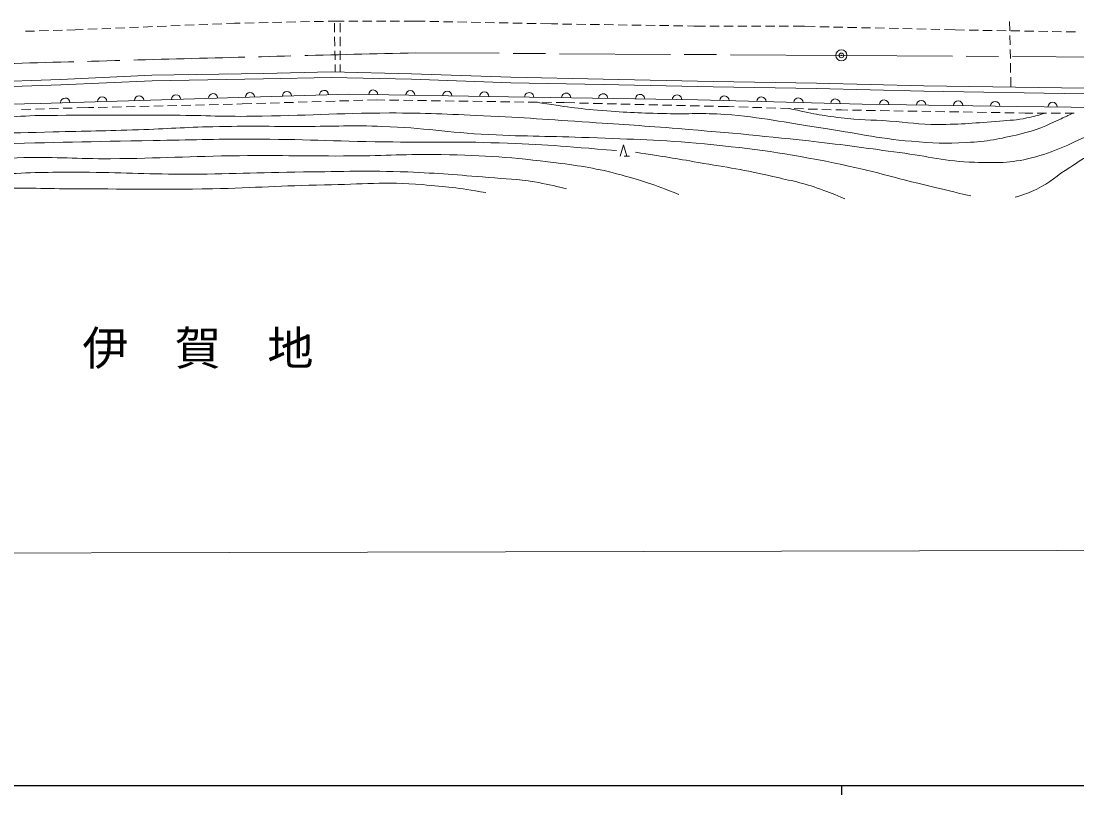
# Model space of a CAD drawing. Units: millimetres, scale not verified. Extents: x 40000 to 680000, y 20000 to 380000.
# Drawn here: x 279268 to 393446, y 204000 to 287719 of the extents above; entities that cross this region are included whole.
import ezdxf
from ezdxf.enums import TextEntityAlignment as Align

# ---------------------------------------------------------------- set-up
doc = ezdxf.new("R2010")
doc.units = ezdxf.units.MM
doc.header["$LTSCALE"] = 1000
doc.header["$PDMODE"] = 32
doc.header["$PDSIZE"] = 500
doc.linetypes.add('CHAIN', pattern=[18.5, 12, -1.5, 3.5, -1.5])
for name, color, linetype, lineweight in [('M-BGD', 7, 'Continuous', 13), ('M-BMK', 2, 'CHAIN', 13), ('M-BMK-SRVR', 3, 'Continuous', 13), ('M-STR-HTXT', 7, 'Continuous', 13), ('M-TTL-BAND', 7, 'Continuous', 25)]:
    doc.layers.add(name, color=color, linetype=linetype, lineweight=lineweight)
doc.layers.add('M-BMK-HTXT', color=7, linetype='Continuous')
doc.styles.add('ＭＳ ゴシック', font='')
doc.styles.get('ＭＳ ゴシック').set_extended_font_data('MS Gothic')

msp = doc.modelspace()

# ---------------------------------------------------------------- linework, layer by layer
at = {"layer": 'M-BGD'}
for p, q in [((279727, 286613), (280727, 286643)), ((281227, 286658), (282226, 286688)), ((282726, 286703), (283726, 286733)), ((284225, 286748), (285115, 286775)), ((285115, 286775), (285985, 286811)), ((286484, 286831), (287483, 286872)), ((287983, 286893), (288982, 286934)), ((289482, 286954), (290481, 286995)), ((290980, 287016), (291980, 287057)), ((292479, 287077), (293478, 287118)), ((293978, 287139), (294977, 287180)), ((295477, 287200), (296476, 287241)), ((296975, 287262), (297975, 287303)), ((298474, 287323), (299473, 287364)), ((299973, 287385), (300972, 287426)), ((301472, 287446), (302341, 287482)), ((302341, 287482), (302968, 287496)), ((303468, 287507), (304468, 287529)), ((304968, 287540), (305968, 287562)), ((306468, 287573), (307467, 287595)), ((307967, 287606), (308967, 287628)), ((309467, 287639), (310467, 287661)), ((310967, 287672), (311966, 287694)), ((312466, 287706), (313093, 287719)), ((313093, 287719), (314194, 287719)), ((313165, 286515), (313148, 287514)), ((313783, 287514), (313782, 286514)), ((314694, 287719), (315694, 287719)), ((316194, 287719), (317194, 287719)), ((317694, 287719), (318694, 287719)), ((319194, 287719), (320194, 287719)), ((320694, 287719), (321796, 287719)), ((321796, 287719), (322957, 287696)), ((323457, 287686), (324457, 287666)), ((324957, 287656), (325957, 287636)), ((326457, 287626), (327456, 287606)), ((327956, 287596), (328956, 287576)), ((329456, 287566), (330456, 287546)), ((330956, 287536), (331955, 287516)), ((332455, 287506), (333455, 287486)), ((333955, 287476), (334955, 287456)), ((335455, 287446), (336616, 287422)), ((336616, 287422), (337325, 287411)), ((337825, 287404), (338825, 287388)), ((339324, 287381), (340324, 287365)), ((340824, 287357), (341824, 287342)), ((342324, 287334), (343324, 287319)), ((343824, 287311), (344824, 287296)), ((345324, 287288), (346324, 287273)), ((346824, 287265), (347823, 287250)), ((348323, 287242), (349323, 287226)), ((349823, 287219), (350823, 287203)), ((351323, 287196), (352031, 287185)), ((352031, 287185), (353266, 287182)), ((353766, 287180), (354766, 287178)), ((355266, 287177), (356266, 287174)), ((356766, 287173), (357766, 287171)), ((358266, 287169), (359266, 287167)), ((359766, 287166), (360766, 287163)), ((361266, 287162), (362266, 287159)), ((362766, 287158), (364001, 287155)), ((364001, 287155), (365141, 287128)), ((365641, 287116), (366640, 287092)), ((367140, 287081), (368140, 287057)), ((368640, 287045), (369640, 287021)), ((370139, 287009), (371139, 286986)), ((371639, 286974), (372639, 286950)), ((373139, 286938), (374138, 286915)), ((374638, 286903), (375638, 286879)), ((376138, 286867), (377138, 286843)), ((377637, 286832), (378637, 286808)), ((379137, 286796), (380277, 286769)), ((380277, 286769), (381290, 286752)), ((381790, 286743), (382790, 286726)), ((383290, 286718), (384290, 286701)), ((384789, 286692), (385789, 286675)), ((386189, 286663), (386168, 287663)), ((386289, 286667), (387289, 286650)), ((387789, 286642), (388789, 286625)), ((389289, 286616), (390289, 286599)), ((390789, 286591), (391788, 286574)), ((313190, 285015), (313173, 286015)), ((313782, 286014), (313781, 285014)), ((386219, 285164), (386199, 286164)), ((392288, 286565), (393288, 286548)), ((313216, 283515), (313199, 284515)), ((313781, 284514), (313780, 283514)), ((386250, 283664), (386229, 284664)), ((386280, 282164), (386260, 283164)), ((313238, 282206), (313224, 283015)), ((313780, 283014), (313779, 282194)), ((386313, 280579), (386291, 281665)), ((296614, 278600), (297614, 278625)), ((298113, 278637), (299113, 278661)), ((299613, 278673), (300613, 278697)), ((301113, 278709), (302112, 278733)), ((302612, 278745), (303189, 278759)), ((303189, 278759), (304219, 278790)), ((304719, 278805), (305718, 278835)), ((306218, 278850), (307218, 278880)), ((307717, 278895), (308717, 278925)), ((309217, 278940), (310216, 278970)), ((310716, 278985), (311716, 279015)), ((312215, 279030), (313215, 279060)), ((313715, 279075), (314714, 279105)), ((315214, 279120), (316214, 279150)), ((316713, 279165), (317743, 279196)), ((317743, 279196), (318619, 279183)), ((319119, 279176), (320118, 279161)), ((320618, 279153), (321618, 279138)), ((322118, 279131), (323118, 279116)), ((323618, 279109), (324618, 279094)), ((325118, 279087), (326118, 279072)), ((326618, 279064), (327618, 279049)), ((328118, 279042), (329117, 279027)), ((329617, 279020), (330617, 279005)), ((331117, 278997), (332117, 278983)), ((332617, 278975), (333617, 278960)), ((334117, 278953), (335117, 278938)), ((335617, 278931), (336617, 278916)), ((337117, 278908), (337992, 278895)), ((337992, 278895), (339140, 278868)), ((339640, 278855), (340639, 278831)), ((341139, 278819), (342139, 278795)), ((342639, 278783), (343639, 278759)), ((344138, 278746), (345138, 278722)), ((345638, 278710), (346638, 278686)), ((347138, 278674), (348137, 278649)), ((348637, 278637), (349637, 278613)), ((350137, 278601), (351136, 278577)), ((279307, 278163), (280307, 278190)), ((280806, 278203), (281806, 278230)), ((282306, 278243), (283306, 278270)), ((283805, 278284), (284805, 278311)), ((285305, 278324), (286539, 278357)), ((286539, 278357), (287117, 278371)), ((287617, 278383), (288616, 278407)), ((289116, 278420), (290116, 278444)), ((290616, 278456), (291615, 278480)), ((292115, 278492), (293115, 278516)), ((293615, 278528), (294614, 278552)), ((295114, 278564), (296114, 278588)), ((351636, 278565), (352636, 278540)), ((353136, 278528), (354135, 278504)), ((354635, 278492), (355783, 278464)), ((355783, 278464), (356383, 278446)), ((356883, 278431), (357882, 278402)), ((358382, 278387), (359382, 278357)), ((359881, 278342), (360881, 278313)), ((361381, 278298), (362380, 278268)), ((362880, 278253), (363880, 278224)), ((364379, 278209), (365379, 278179)), ((365879, 278165), (366878, 278135)), ((367378, 278120), (367978, 278102)), ((367978, 278102), (368664, 278091)), ((369164, 278083), (370164, 278066)), ((370664, 278058), (371664, 278042)), ((372164, 278033), (373164, 278017)), ((373664, 278009), (374663, 277992)), ((375163, 277984), (376163, 277968)), ((376663, 277959), (377663, 277943)), ((378163, 277935), (379163, 277918)), ((379663, 277910), (380663, 277894)), ((381163, 277885), (382162, 277869)), ((382662, 277861), (383662, 277844)), ((384162, 277836), (385162, 277820)), ((385662, 277812), (386662, 277795)), ((387162, 277787), (387848, 277776)), ((387848, 277776), (388664, 277775)), ((389164, 277775), (390164, 277774)), ((390664, 277774), (391664, 277773)), ((392164, 277773), (393164, 277772)), ((344048, 273120), (344408, 274320)), ((344408, 274320), (344768, 273120)), ((345068, 273120), (344468, 273120))]:
    msp.add_line(p, q, dxfattribs=at)
for points in [[(164429, 276120), (175140, 276644), (188933, 277278), (202688, 277897), (214933, 278526), (222465, 278928), (232429, 279383), (248030, 279942), (266829, 280833), (283532, 281409), (293409, 281866), (305471, 282058), (312803, 282215), (321503, 282023), (332230, 281656), (342220, 281446), (354116, 281202), (365282, 281010), (376900, 280730), (394260, 280451)], [(164458, 275521), (175168, 276045), (188960, 276679), (202717, 277298), (214964, 277927), (222494, 278329), (232453, 278783), (248055, 279342), (266854, 280233), (283556, 280810), (293428, 281266), (305483, 281458), (312803, 281615), (321486, 281423), (332214, 281056), (342207, 280847), (354105, 280602), (365269, 280410), (376888, 280130), (394250, 279851)], [(436834, 279068), (434748, 277970), (409293, 278233), (398653, 278320), (386982, 278495), (370227, 278722), (352441, 279193), (331982, 279525), (314727, 279809), (281332, 278819), (265992, 278488), (242789, 277185), (224980, 276371), (216751, 276214), (210077, 275731), (195187, 275060), (188233, 274745), (175600, 274214), (167406, 273795)]]:
    msp.add_lwpolyline(points, dxfattribs=at)
for centre, start, end in [((296030, 279255), 1.69913, 181.69913), ((300028, 279373), 1.69913, 181.69913), ((304027, 279492), 1.69913, 181.69913), ((308025, 279610), 1.69913, 181.69913), ((312023, 279729), 1.69913, 181.69913), ((317355, 279766), 359.05764, 179.05764), ((321355, 279700), 359.05764, 179.05764), ((325354, 279634), 359.05764, 179.05764), ((329354, 279569), 359.05764, 179.05764), ((334213, 279489), 359.07043, 179.07043), ((338212, 279424), 359.07043, 179.07043), ((342212, 279359), 359.07043, 179.07043), ((346211, 279295), 359.07043, 179.07043), ((284035, 278899), 1.69913, 181.69913), ((288034, 279017), 1.69913, 181.69913), ((292032, 279136), 1.69913, 181.69913), ((350211, 279230), 359.07043, 179.07043), ((355336, 279117), 358.48072, 178.48072), ((359335, 279011), 358.48072, 178.48072), ((363333, 278905), 358.48072, 178.48072), ((367332, 278799), 358.48072, 178.48072), ((372605, 278689), 359.22336, 179.22336), ((376605, 278635), 359.22336, 179.22336), ((380604, 278581), 359.22336, 179.22336), ((384604, 278527), 359.22336, 179.22336), ((390817, 278437), 359.14234, 179.14234)]:
    msp.add_arc(centre, 500, start, end, dxfattribs=at)
for points, knots in [([(334973, 278940), (338351, 278426), (339304, 278278), (342099, 278039), (344807, 277807), (346332, 277789), (349049, 277712), (351519, 277642), (352911, 277804), (355375, 277623), (359464, 277323), (361713, 276753), (365771, 276168), (369601, 275615), (371716, 275047), (375572, 274712), (377887, 274512), (379199, 274467), (381519, 274581), (383789, 274694), (385054, 274970), (387267, 275490), (389091, 275918), (390068, 276362), (391761, 277162), (392248, 277392), (392422, 277465), (392995, 277773)], [0, 0, 0, 0, 1, 1, 1, 2, 2, 2, 3, 3, 3, 4, 4, 4, 5, 5, 5, 6, 6, 6, 7, 7, 7, 8, 8, 8, 9, 9, 9, 9]), ([(269682, 277903), (271518, 277549), (272105, 277490), (273671, 277343), (276631, 277066), (278308, 277469), (281281, 277503), (286726, 277565), (289776, 277556), (295221, 277540), (298760, 277529), (300742, 277386), (304280, 277421), (310071, 277478), (313310, 277765), (319101, 277777), (323070, 277786), (325293, 277650), (329259, 277480), (333753, 277288), (336265, 277063), (340753, 276768), (344513, 276520), (346620, 276389), (350376, 276084), (356301, 275605), (359616, 275284), (365524, 274629), (368942, 274250), (370846, 273943), (374256, 273500), (377426, 273089), (379175, 272526), (382370, 272443), (384790, 272380), (386201, 272328), (388548, 272918), (391110, 273563), (392424, 274328), (394845, 275384), (396854, 276259), (397523, 276579), (399924, 277769)], [0, 0, 0, 0, 1, 1, 1, 2, 2, 2, 3, 3, 3, 4, 4, 4, 5, 5, 5, 6, 6, 6, 7, 7, 7, 8, 8, 8, 9, 9, 9, 10, 10, 10, 11, 11, 11, 12, 12, 12, 13, 13, 13, 14, 14, 14, 14]), ([(362309, 278270), (364950, 277697), (365730, 277518), (367955, 277254), (369985, 277013), (371138, 277045), (373179, 276904), (375206, 276765), (376336, 276529), (378368, 276538), (380999, 276549), (382472, 276688), (385094, 276904), (386251, 277000), (386911, 276995), (388047, 277236), (388833, 277403), (389122, 277479), (390033, 277774)], [0, 0, 0, 0, 1, 1, 1, 2, 2, 2, 3, 3, 3, 4, 4, 4, 5, 5, 5, 6, 6, 6, 6]), ([(227781, 275998), (229279, 275678), (229748, 275629), (231019, 275457), (234367, 275005), (236288, 275297), (239667, 275248), (244945, 275171), (247902, 275259), (253181, 275284), (259538, 275315), (263100, 275304), (269457, 275403), (274644, 275484), (277548, 275600), (282733, 275730), (286341, 275821), (288363, 275849), (291970, 275968), (295115, 276071), (296874, 276220), (300019, 276294), (303870, 276385), (306029, 276316), (309880, 276324), (313193, 276331), (315052, 276448), (318363, 276330), (322863, 276170), (325360, 275666), (329857, 275439), (334088, 275225), (336465, 275293), (340698, 275112), (345573, 274904), (348316, 274910), (353172, 274429), (358715, 273881), (361821, 273457), (367280, 272350), (371383, 271518), (373621, 270785), (377694, 269816), (379364, 269419), (379889, 269293), (381971, 268807)], [0, 0, 0, 0, 1, 1, 1, 2, 2, 2, 3, 3, 3, 4, 4, 4, 5, 5, 5, 6, 6, 6, 7, 7, 7, 8, 8, 8, 9, 9, 9, 10, 10, 10, 11, 11, 11, 12, 12, 12, 13, 13, 13, 14, 14, 14, 15, 15, 15, 15]), ([(386787, 268657), (387871, 268991), (388224, 269140), (389104, 269548), (390616, 270249), (391252, 271015), (392668, 271894), (394459, 273007), (395420, 273717), (397319, 274632), (398698, 275296), (399529, 275547), (400988, 276012), (402282, 276425), (403023, 276601), (404325, 276991), (404598, 277072), (404684, 277098), (405024, 277200)], [0, 0, 0, 0, 1, 1, 1, 2, 2, 2, 3, 3, 3, 4, 4, 4, 5, 5, 5, 6, 6, 6, 6]), ([(217600, 273707), (222575, 273567), (223843, 273531), (227846, 273460), (231782, 273390), (233987, 273347), (237923, 273343), (240534, 273340), (241999, 273272), (244606, 273402), (247514, 273548), (249121, 273979), (252031, 274056), (255766, 274154), (257859, 273858), (261595, 273878), (267260, 273908), (270426, 274245), (276089, 274412), (282909, 274614), (286731, 274671), (293553, 274798), (297695, 274876), (300015, 274947), (304157, 274947), (309796, 274947), (312953, 274730), (318592, 274650), (323423, 274581), (326133, 274713), (330962, 274537), (335935, 274355), (337593, 274213), (343674, 273705)], [0, 0, 0, 0, 1, 1, 1, 2, 2, 2, 3, 3, 3, 4, 4, 4, 5, 5, 5, 6, 6, 6, 7, 7, 7, 8, 8, 8, 9, 9, 9, 10, 10, 10, 11, 11, 11, 11]), ([(216097, 271785), (223613, 271665), (225537, 271632), (231588, 271614), (237250, 271597), (240422, 271568), (246082, 271673), (255296, 271844), (260460, 271890), (269665, 272327), (273531, 272510), (275685, 272866), (279555, 272950), (283221, 273030), (285275, 272808), (288941, 272832), (294383, 272867), (297429, 273098), (302871, 273158), (307604, 273211), (310256, 273097), (314989, 273129), (318783, 273154), (320908, 273348), (324701, 273277), (329562, 273186), (332292, 272992), (337116, 272386), (339891, 272038), (341453, 271798), (344155, 271079), (346641, 270418), (347530, 270086), (350392, 268970)], [0, 0, 0, 0, 1, 1, 1, 2, 2, 2, 3, 3, 3, 4, 4, 4, 5, 5, 5, 6, 6, 6, 7, 7, 7, 8, 8, 8, 9, 9, 9, 10, 10, 10, 11, 11, 11, 11]), ([(345694, 273527), (349000, 273024), (349862, 272888), (352525, 272428), (355671, 271885), (357448, 271634), (360558, 270914), (362595, 270441), (363763, 270243), (365730, 269533), (366767, 269159), (367139, 269024), (368350, 268485)], [0, 0, 0, 0, 1, 1, 1, 2, 2, 2, 3, 3, 3, 4, 4, 4, 4]), ([(215752, 270150), (223849, 269842), (225998, 269747), (232569, 269718), (238368, 269693), (241615, 269851), (247413, 269909), (253469, 269970), (256865, 269781), (262917, 269998), (266195, 270116), (268024, 270325), (271293, 270592), (273755, 270793), (275123, 271043), (277590, 271186), (280822, 271374), (282639, 271370), (285876, 271365), (290111, 271357), (292482, 271161), (296717, 271157), (301834, 271151), (304699, 271349), (309815, 271394), (314212, 271433), (316679, 271573), (321072, 271394), (324488, 271255), (326397, 271087), (329804, 270800), (331748, 270637), (332855, 270663), (334776, 270327), (336140, 270089), (336628, 269983), (338236, 269558)], [0, 0, 0, 0, 1, 1, 1, 2, 2, 2, 3, 3, 3, 4, 4, 4, 5, 5, 5, 6, 6, 6, 7, 7, 7, 8, 8, 8, 9, 9, 9, 10, 10, 10, 11, 11, 11, 12, 12, 12, 12]), ([(213928, 268969), (216102, 268919), (216648, 268905), (218391, 268862), (222528, 268759), (224844, 268642), (228982, 268572), (233793, 268491), (236488, 268558), (241299, 268540), (245476, 268523), (247815, 268450), (251992, 268480), (257538, 268520), (260650, 268434), (266189, 268718), (270166, 268922), (272370, 269369), (276347, 269579), (279544, 269749), (281342, 269579), (284544, 269579), (290565, 269579), (293940, 269444), (299959, 269579), (304694, 269685), (307342, 269922), (312077, 269995), (316211, 270059), (318541, 270357), (322663, 270025), (325357, 269808), (326329, 269700), (329529, 269169)], [0, 0, 0, 0, 1, 1, 1, 2, 2, 2, 3, 3, 3, 4, 4, 4, 5, 5, 5, 6, 6, 6, 7, 7, 7, 8, 8, 8, 9, 9, 9, 10, 10, 10, 11, 11, 11, 11])]:
    msp.add_open_spline(points, degree=3, knots=knots, dxfattribs=at)
at = {"layer": 'M-BMK'}
for q in [(321944, 284288), (468147, 283324)]:
    msp.add_line((367980, 284009), q, dxfattribs=at)
msp.add_arc((541803, -8868424), 9155352, 91.37604, 91.71049, dxfattribs=at)
at = {"layer": 'M-BMK-SRVR'}
msp.add_circle((367980, 284009), 600, dxfattribs=at)
msp.add_point((367980, 284009), dxfattribs=at)
at = {"layer": 'M-STR-HTXT'}
msp.add_lwpolyline([(134598, 275346), (137553, 229812), (436118, 230541), (436834, 279068)], dxfattribs=at)
at = {"layer": 'M-TTL-BAND'}
for p, q in [((40000, 205000), (579000, 205000)), ((368000, 205000), (368000, 204000))]:
    msp.add_line(p, q, dxfattribs=at)

# ---------------------------------------------------------------- texts
at = {"layer": 'M-BMK-HTXT', "style": 'ＭＳ ゴシック'}
msp.add_text('伊\u3000賀\u3000地', height=3666, dxfattribs=at).set_placement((298383, 252340), align=Align.MIDDLE_CENTER)

doc.saveas('drawing.dxf')
